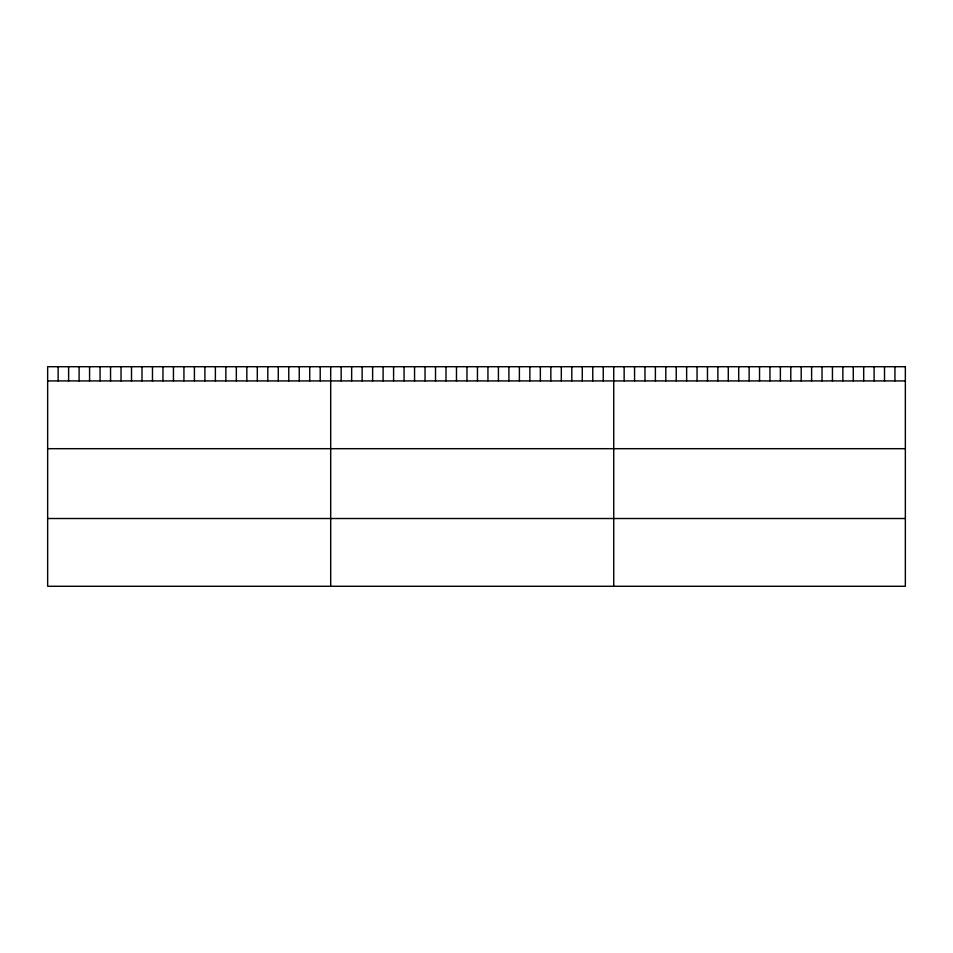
<?xml version="1.0" encoding="UTF-8"?>
<svg xmlns="http://www.w3.org/2000/svg" width="953" height="953" viewBox="0 0 953 953"><rect width="100%" height="100%" fill="white"/><g stroke="black" fill="none" stroke-linecap="round" stroke-linejoin="round"><path stroke-width="1.43" d="M47.65 380.914L905.35 380.914M47.65 448.684L905.35 448.684M47.65 518.515L905.35 518.515M894.938 366.714L894.938 380.914M884.515 366.714L884.515 380.914M874.104 366.714L874.104 380.914M863.692 366.714L863.692 380.914M853.28 366.714L853.28 380.914M842.857 366.714L842.857 380.914M832.445 366.714L832.445 380.914M822.034 366.714L822.034 380.914M811.611 366.714L811.611 380.914M801.199 366.714L801.199 380.914M790.787 366.714L790.787 380.914M780.376 366.714L780.376 380.914M769.953 366.714L769.953 380.914M759.541 366.714L759.541 380.914M749.129 366.714L749.129 380.914M738.706 366.714L738.706 380.914M728.295 366.714L728.295 380.914M717.883 366.714L717.883 380.914M707.471 366.714L707.471 380.914M697.048 366.714L697.048 380.914M686.636 366.714L686.636 380.914M676.225 366.714L676.225 380.914M665.802 366.714L665.802 380.914M655.39 366.714L655.39 380.914M644.978 366.714L644.978 380.914M634.567 366.714L634.567 380.914M624.144 366.714L624.144 380.914M613.732 366.714L613.732 586.286M603.249 366.714L603.249 380.914M592.766 366.714L592.766 380.914M582.283 366.714L582.283 380.914M571.8 366.714L571.8 380.914M561.317 366.714L561.317 380.914M550.834 366.714L550.834 380.914M540.351 366.714L540.351 380.914M529.868 366.714L529.868 380.914M519.385 366.714L519.385 380.914M508.902 366.714L508.902 380.914M498.419 366.714L498.419 380.914M487.936 366.714L487.936 380.914M477.453 366.714L477.453 380.914M466.97 366.714L466.97 380.914M456.487 366.714L456.487 380.914M446.004 366.714L446.004 380.914M435.521 366.714L435.521 380.914M425.038 366.714L425.038 380.914M414.555 366.714L414.555 380.914M404.072 366.714L404.072 380.914M393.589 366.714L393.589 380.914M383.106 366.714L383.106 380.914M372.623 366.714L372.623 380.914M362.14 366.714L362.14 380.914M351.657 366.714L351.657 380.914M341.174 366.714L341.174 380.914M330.691 366.714L330.691 586.286M320.208 366.714L320.208 380.914M309.725 366.714L309.725 380.914M299.242 366.714L299.242 380.914M288.759 366.714L288.759 380.914M278.276 366.714L278.276 380.914M267.793 366.714L267.793 380.914M257.31 366.714L257.31 380.914M246.827 366.714L246.827 380.914M236.344 366.714L236.344 380.914M225.861 366.714L225.861 380.914M215.378 366.714L215.378 380.914M204.895 366.714L204.895 380.914M194.412 366.714L194.412 380.914M183.929 366.714L183.929 380.914M173.446 366.714L173.446 380.914M162.963 366.714L162.963 380.914M152.48 366.714L152.48 380.914M141.997 366.714L141.997 380.914M131.514 366.714L131.514 380.914M121.031 366.714L121.031 380.914M110.548 366.714L110.548 380.914M100.065 366.714L100.065 380.914M89.582 366.714L89.582 380.914M79.099 366.714L79.099 380.914M68.616 366.714L68.616 380.914M58.133 366.714L58.133 380.914M905.35 366.714L47.65 366.714L47.65 586.286L905.35 586.286L905.35 366.714"/></g></svg>
